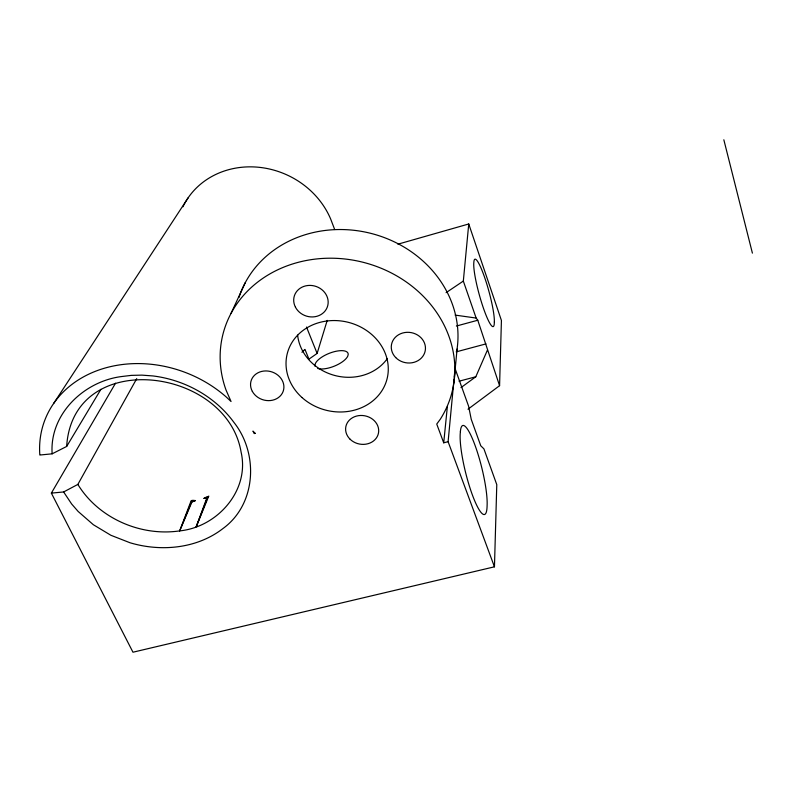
<?xml version="1.0" encoding="UTF-8"?>
<svg xmlns="http://www.w3.org/2000/svg" width="792" height="792" viewBox="0 0 792 792"><rect width="100%" height="100%" fill="white"/><g stroke="black" fill="none" stroke-linecap="round" stroke-linejoin="round"><path stroke-width="1.19" d="M115.533 383.189L51.361 493.119L132.967 652.212L494.455 566.815L496.782 484.645L483.922 448.866L480.774 445.797L471.24 419.315L468.597 406.207L455.044 368.468M467.993 409.216L499.574 385.684L501.425 320.483L468.745 223.978L397.901 244.184M454.004 379.457L448.104 441.688L443.718 442.807L436.738 424.057L440.322 419.196A118.137 104.108 14.1 0 0 348.262 259.41A118.137 104.108 14.1 0 0 226.047 390.08L231.046 401.504L226.344 397.079A114.088 94.515 20.5 0 0 103.079 368.627A114.088 94.515 20.5 0 0 39.768 454.242L39.857 455.024L52.143 453.826L66.657 446.45C72.834 347.094 226.651 366.825 241.075 452.004C250.015 490.486 217.305 527.165 179.685 530.888C140.689 536.639 98.535 518.305 77.854 484.417L136.729 378.645M454.232 377.012L454.925 369.696M499.574 385.684L477.774 320.235L476.14 318.057L463.33 281.081L468.745 223.978M453.875 382.853L457.073 349.064M443.718 442.807L447.332 406.831M207.662 497.356L208.771 496.089L196.238 526.72L207.375 496.525L203.98 498.386L207.276 498.198L207.662 497.356L203.98 498.386M301.94 352.282A31.65 12.108 -21.8 0 1 304.544 349.767L304.979 349.43L308.93 359.152L317.127 353.43L327.215 320.374M191.268 502.296L192.01 500.455L191.189 500.613L179.685 530.888L192.644 500.297L195.436 500.574L191.268 502.296L179.685 530.888M196.238 526.72L207.276 498.198M460.984 387.605L475.794 376.784L487.327 350.321M231.036 313.375L245.302 282.595M66.657 446.45L100.93 389.288M53.579 403.573L188.13 197.832M446.094 292.664L463.33 281.081M51.361 493.119L63.627 491.961L77.854 484.417M456.38 326.037L477.774 320.235M456.202 351.866L485.971 343.896M459.043 381.2L475.794 376.784M191.674 501.445L195.436 500.574M455.113 315.097L476.14 318.057M63.627 491.961L71.666 504.019L78.17 511.483L93.347 524.72L110.88 535.273L130.046 542.768C160.905 551.974 196.862 548.747 222.859 528.62C256.38 504.356 258.766 453.796 234.036 422.542C215.117 396.554 184.793 379.883 153.064 375.952L141.916 375.131L131.304 375.378L121.354 376.576C83.803 381.427 49.342 414.275 52.143 453.826M306.514 327.056L317.127 353.43M334.679 229.522L330.67 219.037A81.398 73.359 24.6 0 0 257.311 167.142A81.398 73.359 24.6 0 0 182.952 206.781M448.104 441.688L494.455 566.815M723.838 139.788L752.4 253.133M238.986 297.505A112.355 100.188 14.4 0 1 370.171 233.195A112.355 100.188 14.4 0 1 456.707 351.321M317.74 368.468A17.691 6.9 -21.8 0 0 334.541 366.062A17.691 6.9 -21.8 0 0 347.777 356.113L348.203 354.44A17.691 6.9 -21.8 0 0 333.838 351.797A17.691 6.9 -21.8 0 0 315.493 363.32L314.978 365.003A17.691 6.9 -21.8 0 0 315.196 366.468M387.248 358.736A48.965 43.639 14.4 0 1 334.848 375.497A48.965 43.639 14.4 0 1 297.624 335.115M460.38 431.67L460.241 433.432A44.966 8.187 76 0 0 472.22 494.495A44.966 8.187 76 0 0 487.06 506.84L487.13 504.94A44.857 8.148 76 0 0 475.091 445.49A44.857 8.148 76 0 0 460.38 431.67M494.347 321.978L494.307 323.116A34.422 4.92 74.6 0 1 483.199 307.494A34.422 4.92 74.6 0 1 473.794 262.993L473.873 261.944A34.353 4.91 74.6 0 1 484.912 278.24A34.353 4.91 74.6 0 1 494.347 321.978M255.143 433.313L254.212 433.561L252.955 431.095L255.143 433.313M302.039 397.564A51.48 45.342 14.1 0 0 386.902 379.487A51.48 45.342 14.1 0 0 322.512 321.75A51.48 45.342 14.1 0 0 302.039 397.564M295.456 307.197A17.404 15.592 18 0 0 325.245 310.791A17.404 15.592 18 0 0 312.098 285.536A17.404 15.592 18 0 0 295.456 307.197M350.084 439.223A16.632 14.375 11.2 0 0 377.992 434.877A16.632 14.375 11.2 0 0 358.37 415.681A16.632 14.375 11.2 0 0 350.084 439.223M395.723 357.578A17.147 15.305 9.4 0 0 424.661 352.846A17.147 15.305 9.4 0 0 404.692 332.551A17.147 15.305 9.4 0 0 395.723 357.578M252.341 391.387A16.88 14.632 17.6 0 0 281.209 394.891A16.88 14.632 17.6 0 0 268.122 371.072A16.88 14.632 17.6 0 0 252.341 391.387"/></g></svg>
